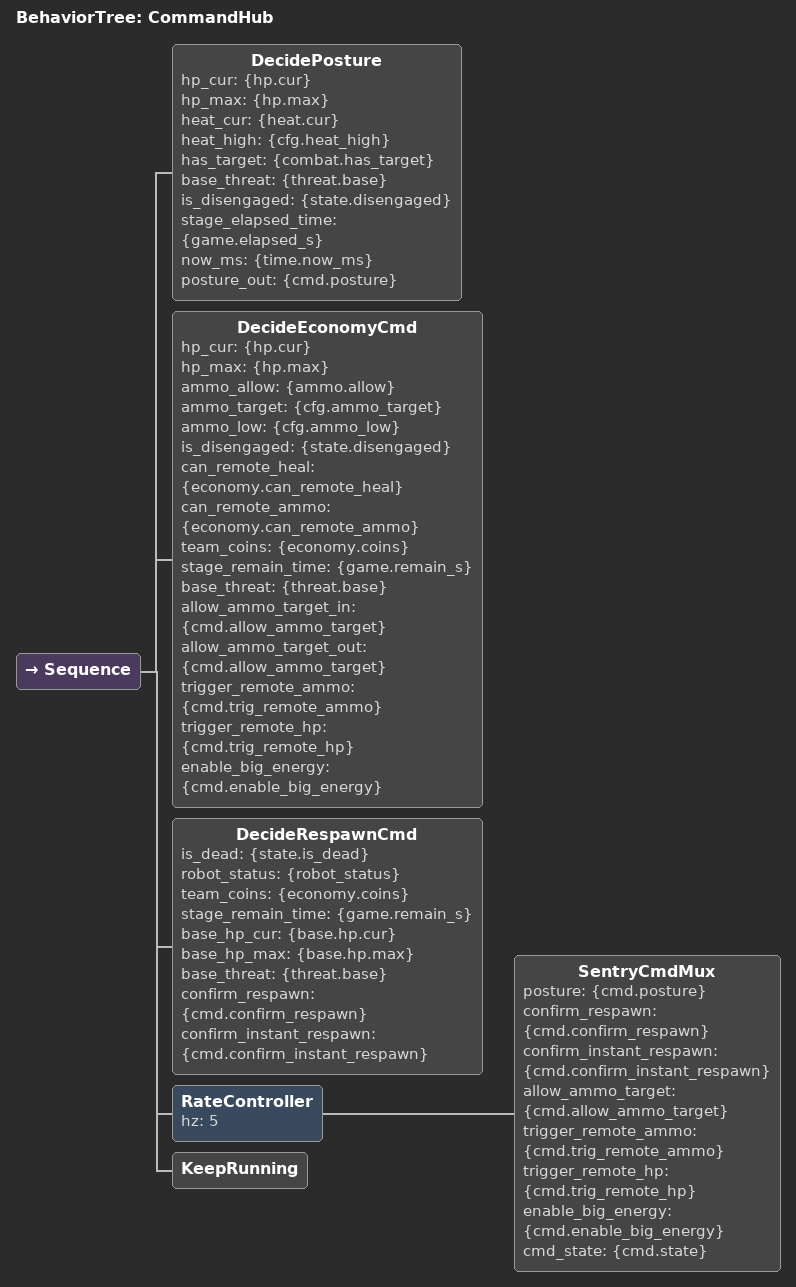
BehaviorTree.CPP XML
<?xml version="1.0" encoding="UTF-8"?>
<root BTCPP_format="4">

    <BehaviorTree ID="CommandHub">
        <Sequence>
            <!-- Decide posture (1 attack / 2 defense / 3 move), obey 5s cooldown & 3min degradation policy inside node -->
            <DecidePosture hp_cur="{hp.cur}"
                           hp_max="{hp.max}"
                           heat_cur="{heat.cur}"
                           heat_high="{cfg.heat_high}"
                           has_target="{combat.has_target}"
                           base_threat="{threat.base}"
                           is_disengaged="{state.disengaged}"
                           stage_elapsed_time="{game.elapsed_s}"
                           now_ms="{time.now_ms}"
                           posture_out="{cmd.posture}"/>

            <!-- Decide remote exchange & allow-ammo target (monotonic target is maintained inside node) -->
            <DecideEconomyCmd hp_cur="{hp.cur}"
                              hp_max="{hp.max}"
                              ammo_allow="{ammo.allow}"
                              ammo_target="{cfg.ammo_target}"
                              ammo_low="{cfg.ammo_low}"
                              is_disengaged="{state.disengaged}"
                              can_remote_heal="{economy.can_remote_heal}"
                              can_remote_ammo="{economy.can_remote_ammo}"
                              team_coins="{economy.coins}"
                              stage_remain_time="{game.remain_s}"
                              base_threat="{threat.base}"
                              allow_ammo_target_in="{cmd.allow_ammo_target}"
                              allow_ammo_target_out="{cmd.allow_ammo_target}"
                              trigger_remote_ammo="{cmd.trig_remote_ammo}"
                              trigger_remote_hp="{cmd.trig_remote_hp}"
                              enable_big_energy="{cmd.enable_big_energy}"/>

            <!-- Decide respawn confirm / instant respawn request (sends 0 when alive) -->
            <DecideRespawnCmd is_dead="{state.is_dead}"
                              robot_status="{robot_status}"
                              team_coins="{economy.coins}"
                              stage_remain_time="{game.remain_s}"
                              base_hp_cur="{base.hp.cur}"
                              base_hp_max="{base.hp.max}"
                              base_threat="{threat.base}"
                              confirm_respawn="{cmd.confirm_respawn}"
                              confirm_instant_respawn="{cmd.confirm_instant_respawn}"/>

            <RateController hz="5">
                <SentryCmdMux posture="{cmd.posture}"
                              confirm_respawn="{cmd.confirm_respawn}"
                              confirm_instant_respawn="{cmd.confirm_instant_respawn}"
                              allow_ammo_target="{cmd.allow_ammo_target}"
                              trigger_remote_ammo="{cmd.trig_remote_ammo}"
                              trigger_remote_hp="{cmd.trig_remote_hp}"
                              enable_big_energy="{cmd.enable_big_energy}"
                              cmd_state="{cmd.state}"/>
            </RateController>

            <KeepRunning/>
        </Sequence>
    </BehaviorTree>

</root>
